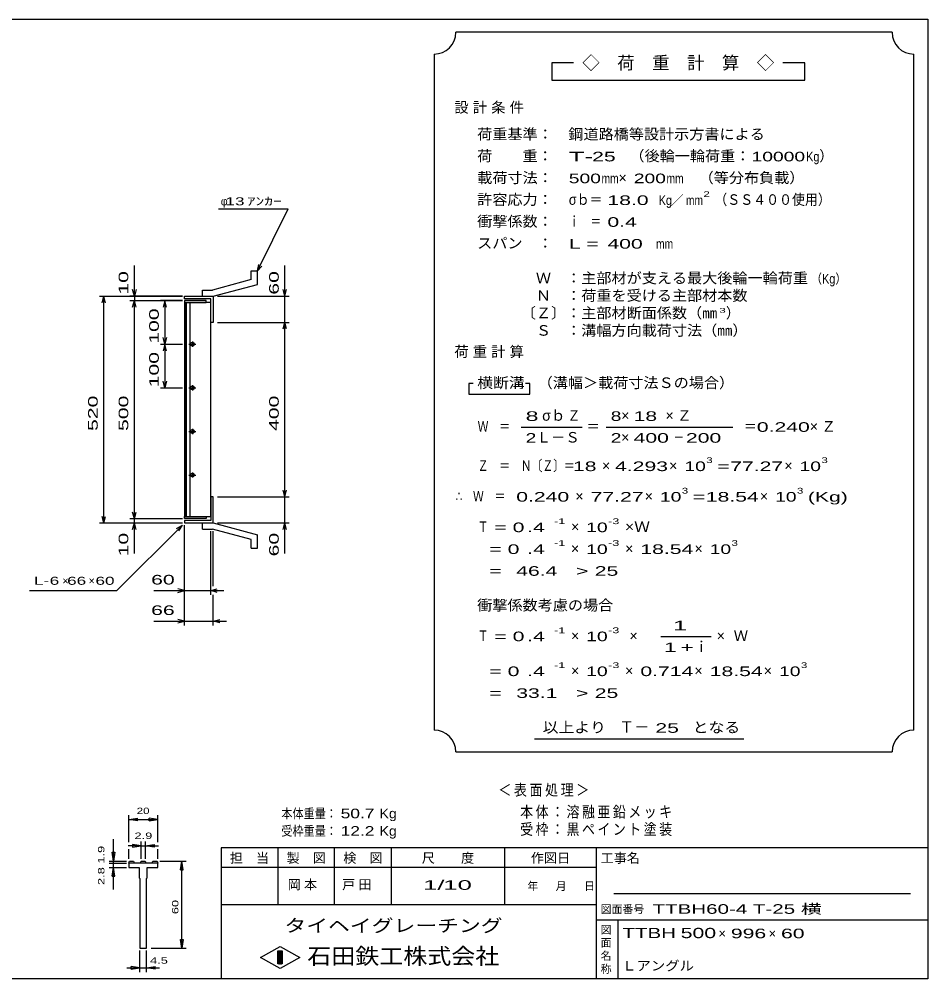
# Model space of a CAD drawing. Units: millimetres, scale not verified. Extents: x -1820 to 1731, y -1282 to 1054.
# Drawn here: x -352 to 1731, y -1146 to 1054 of the extents above; entities that cross this region are included whole.
import ezdxf
from ezdxf.enums import TextEntityAlignment as Align

# ---------------------------------------------------------------- set-up
doc = ezdxf.new("R2010")
doc.units = ezdxf.units.MM
doc.header["$LTSCALE"] = 10
for name, color, linetype, lineweight in [('0_2', 150, 'Continuous', 25), ('16', 3, 'Continuous', 25), ('19', 6, 'Continuous', 25), ('22', 2, 'Continuous', 25), ('32', 4, 'Continuous', 25)]:
    doc.layers.add(name, color=color, linetype=linetype, lineweight=lineweight)
doc.styles.add('ベクトル', font='')
doc.styles.get('ベクトル').set_extended_font_data('ベクトル')

msp = doc.modelspace()

# ---------------------------------------------------------------- linework, layer by layer
at = {"layer": '0_2'}
for p, q in [((-1729, 1053.5), (1731, 1053.5)), ((1731, 1053.5), (1731, -1146.5)), ((1731, -846.5), (111, -846.5)), ((111, -846.5), (111, -1146.5)), ((241, -846.5), (241, -976.5)), ((371, -976.5), (371, -846.5)), ((501, -846.5), (501, -976.5)), ((761, -976.5), (761, -846.5)), ((971, -846.5), (971, -1146.5)), ((971, -891.5), (111, -891.5)), ((1691, -951.5), (1011, -951.5)), ((111, -976.5), (971, -976.5)), ((971, -1011.5), (1731, -1011.5)), ((1021, -1146.5), (1021, -1011.5)), ((201, -1097.5), (246, -1072.5)), ((246, -1072.5), (291, -1097.5)), ((246, -1122.5), (201, -1097.5)), ((241, -1082.5), (251, -1082.5)), ((241, -1112.5), (241, -1082.5)), ((241, -1082.5), (243, -1082.5)), ((243, -1082.5), (243, -1112.5)), ((245, -1112.5), (245, -1082.5)), ((245, -1082.5), (247, -1082.5)), ((291, -1097.5), (246, -1122.5)), ((247, -1082.5), (247, -1112.5)), ((249, -1112.5), (249, -1082.5)), ((249, -1082.5), (251, -1082.5)), ((251, -1082.5), (251, -1112.5)), ((251, -1082.5), (251, -1112.5)), ((251, -1112.5), (241, -1112.5)), ((243, -1112.5), (245, -1112.5)), ((247, -1112.5), (249, -1112.5)), ((1731, -1146.5), (-1729, -1146.5))]:
    msp.add_line(p, q, dxfattribs=at)
at = {"layer": '16'}
for p, q in [((77, 408.5), (27, 408.5)), ((27, 408.5), (27, 404)), ((27, 404), (77, 404)), ((27, 404), (27, -87)), ((87, 404), (27, 404)), ((28.5, 404), (28.5, -87)), ((31.5, -87), (31.5, 404)), ((39, 404), (39, -87)), ((77, 404), (77, 408.5)), ((87, -87), (87, 404)), ((37, 308.5), (53, 308.5)), ((47, 311.5), (43, 311.5)), ((45, 314.5), (45, 302.5)), ((43, 305.5), (47, 305.5)), ((37, 208.5), (53, 208.5)), ((47, 211.5), (43, 211.5)), ((43, 205.5), (47, 205.5)), ((45, 214.5), (45, 202.5)), ((47, 111.5), (43, 111.5)), ((45, 114.5), (45, 102.5)), ((37, 108.5), (53, 108.5)), ((43, 105.5), (47, 105.5)), ((37, 8.5), (53, 8.5)), ((47, 11.5), (43, 11.5)), ((43, 5.5), (47, 5.5)), ((45, 14.5), (45, 2.5)), ((27, -87), (77, -87)), ((27, -91.5), (27, -87)), ((27, -87), (87, -87)), ((77, -87), (77, -91.5)), ((77, -91.5), (27, -91.5))]:
    msp.add_line(p, q, dxfattribs=at)
for centre, radius, start, end in [((43, 308.5), 3, 90, 270), ((45, 308.5), 4, 46.6, 133.4), ((47, 308.5), 3, 270, 90), ((45, 308.5), 4, 226.6, 313.4), ((43, 208.5), 3, 90, 270), ((45, 208.5), 4, 46.6, 133.4), ((45, 208.5), 4, 226.6, 313.4), ((47, 208.5), 3, 270, 90), ((43, 108.5), 3, 90, 270), ((45, 108.5), 4, 46.6, 133.4), ((47, 108.5), 3, 270, 90), ((45, 108.5), 4, 226.6, 313.4), ((43, 8.5), 3, 90, 270), ((45, 8.5), 4, 46.6, 133.4), ((45, 8.5), 4, 226.6, 313.4), ((47, 8.5), 3, 270, 90)]:
    msp.add_arc(centre, radius, start, end, dxfattribs=at)
at = {"layer": '19'}
for p, q in [((180, 476.5), (194, 476.5)), ((180, 456.5), (180, 476.5)), ((194, 445.5), (194, 476.5)), ((180, 456.5), (91, 432.5)), ((93, 418.5), (194, 445.5)), ((27, 412.5), (27, 418.5)), ((27, 418.5), (92, 418.5)), ((68, 432.5), (91, 432.5)), ((68, 418.5), (68, 432.5)), ((68, 418.5), (93, 418.5)), ((92, 418.5), (93, 417.5)), ((87, 412.5), (27, 412.5)), ((87, 358.5), (87, 412.5)), ((93, 417.5), (93, 358.5)), ((93, 358.5), (87, 358.5)), ((93, -41.5), (87, -41.5)), ((87, -41.5), (87, -95.5)), ((93, -100.5), (93, -41.5)), ((27, -95.5), (27, -101.5)), ((87, -95.5), (27, -95.5)), ((27, -101.5), (92, -101.5)), ((68, -101.5), (93, -101.5)), ((68, -115.5), (68, -101.5)), ((92, -101.5), (93, -100.5)), ((93, -101.5), (194, -128.5)), ((68, -115.5), (91, -115.5)), ((180, -139.5), (91, -115.5)), ((194, -159.5), (194, -128.5)), ((180, -159.5), (180, -139.5)), ((180, -159.5), (194, -159.5))]:
    msp.add_line(p, q, dxfattribs=at)
at = {"layer": '22', "color": 4}
for p, q in [((1649, 1023.5), (649, 1023.5)), ((599, 973.5), (599, -576.5)), ((1699, -576.5), (1699, 973.5)), ((919, 953.5), (869, 953.5)), ((869, 953.5), (869, 913.5)), ((1449, 953.5), (1399, 953.5)), ((1449, 913.5), (1449, 953.5)), ((869, 913.5), (1449, 913.5)), ((105, 618.5), (265, 618.5)), ((194, 476.5), (265, 618.5)), ((-88, 418.5), (-88, 488.5)), ((194, 476.5), (197, 491.1)), ((194, 476.5), (204, 487.5)), ((257, 418.5), (257, 488.5)), ((-168, 418.5), (22, 418.5)), ((-162, 403.5), (-158, 418.5)), ((-154, 403.5), (-158, 418.5)), ((-158, -101.5), (-158, 418.5)), ((22, 418.5), (-98, 418.5)), ((-88, 418.5), (-92, 433.5)), ((-84, 433.5), (-88, 418.5)), ((-88, 418.5), (-88, 408.5)), ((103, 418.5), (267, 418.5)), ((257, 418.5), (253, 433.5)), ((257, 418.5), (261, 433.5)), ((257, 358.5), (257, 418.5)), ((-98, 408.5), (22, 408.5)), ((-92, 393.5), (-88, 408.5)), ((-84, 393.5), (-88, 408.5)), ((-88, -91.5), (-88, 408.5)), ((22, 408.5), (-28, 408.5)), ((-18, 408.5), (-22, 393.5)), ((-14, 393.5), (-18, 408.5)), ((-18, 408.5), (-18, 308.5)), ((103, 358.5), (267, 358.5)), ((253, 343.5), (257, 358.5)), ((261, 343.5), (257, 358.5)), ((257, -41.5), (257, 358.5)), ((-28, 308.5), (22, 308.5)), ((-18, 308.5), (-22, 323.5)), ((-18, 308.5), (-22, 293.5)), ((-14, 323.5), (-18, 308.5)), ((-14, 293.5), (-18, 308.5)), ((-18, 308.5), (-18, 208.5)), ((-18, 208.5), (-22, 223.5)), ((-14, 223.5), (-18, 208.5)), ((-28, 208.5), (22, 208.5)), ((689, 218.5), (679, 218.5)), ((679, 218.5), (679, 193.5)), ((819, 218.5), (809, 218.5)), ((819, 193.5), (819, 218.5)), ((679, 193.5), (819, 193.5)), ((799, 118.5), (939, 118.5)), ((994, 118.5), (1284, 118.5)), ((103, -41.5), (267, -41.5)), ((257, -41.5), (253, -26.5)), ((257, -41.5), (261, -26.5)), ((257, -101.5), (257, -41.5)), ((-158, -101.5), (-162, -86.5)), ((-158, -101.5), (-154, -86.5)), ((-88, -91.5), (-92, -76.5)), ((-88, -91.5), (-84, -76.5)), ((-168, -101.5), (22, -101.5)), ((-128, -256.5), (22, -106.5)), ((-98, -91.5), (22, -91.5)), ((-98, -101.5), (22, -101.5)), ((-92, -116.5), (-88, -101.5)), ((-88, -101.5), (-88, -91.5)), ((-84, -116.5), (-88, -101.5)), ((-88, -171.5), (-88, -101.5)), ((9, -114.5), (22, -106.5)), ((14, -119.5), (22, -106.5)), ((27, -266.5), (27, -106.5)), ((27, -336.5), (27, -106.5)), ((103, -101.5), (267, -101.5)), ((253, -116.5), (257, -101.5)), ((261, -116.5), (257, -101.5)), ((257, -171.5), (257, -101.5)), ((87, -266.5), (87, -120.5)), ((93, -246.5), (93, -120.5)), ((-328, -256.5), (-128, -256.5)), ((-43, -256.5), (27, -256.5)), ((27, -256.5), (12, -252.5)), ((12, -260.5), (27, -256.5)), ((27, -256.5), (87, -256.5)), ((87, -256.5), (102, -252.5)), ((102, -260.5), (87, -256.5)), ((87, -256.5), (117, -256.5)), ((93, -336.5), (93, -266.5)), ((-43, -326.5), (27, -326.5)), ((27, -326.5), (12, -322.5)), ((12, -330.5), (27, -326.5)), ((27, -326.5), (93, -326.5)), ((93, -326.5), (108, -322.5)), ((108, -330.5), (93, -326.5)), ((93, -326.5), (123, -326.5)), ((1119, -361.5), (1234, -361.5)), ((829, -596.5), (1309, -596.5)), ((649, -626.5), (1649, -626.5))]:
    msp.add_line(p, q, dxfattribs=at)
for centre, start, end in [((599, 1023.5), 270, 0), ((1699, 1023.5), 180, 270), ((599, -626.5), 0, 90), ((1699, -626.5), 90, 180)]:
    msp.add_arc(centre, 50, start, end, dxfattribs=at)
at = {"layer": '32'}
for p, q in [((-101, -833.5), (-101, -771.5)), ((-101, -781.5), (-81, -778.5)), ((-81, -784.5), (-101, -781.5)), ((-101, -781.5), (-34.33, -781.5)), ((-81, -784.5), (-81, -778.5)), ((-34.33, -781.5), (-54.33, -778.5)), ((-54.33, -784.5), (-54.33, -778.5)), ((-54.33, -784.5), (-34.33, -781.5)), ((-34.33, -833.5), (-34.33, -771.5)), ((-136, -876.5), (-136, -826.5)), ((-72.5, -871.5), (-72.5, -831.5)), ((-62.83, -831.5), (-62.83, -871.5)), ((-136, -876.5), (-139, -856.5)), ((-139, -856.5), (-133, -856.5)), ((-133, -856.5), (-136, -876.5)), ((-72.5, -841.5), (-102.5, -841.5)), ((-101, -871.5), (-101, -849.5)), ((-72.5, -841.5), (-92.5, -838.5)), ((-92.5, -838.5), (-92.5, -844.5)), ((-92.5, -844.5), (-72.5, -841.5)), ((-72.5, -841.5), (-62.83, -841.5)), ((-62.83, -841.5), (-42.83, -838.5)), ((-42.83, -844.5), (-62.83, -841.5)), ((-62.83, -841.5), (-32.83, -841.5)), ((-42.83, -838.5), (-42.83, -844.5)), ((-34.33, -871.5), (-34.33, -849.5)), ((-146, -876.5), (-106, -876.5)), ((-136, -891.5), (-136, -876.5)), ((-101, -881.5), (-99.33, -876.5)), ((-99.33, -876.5), (-89.67, -876.5)), ((-89.67, -876.5), (-88, -881.5)), ((-74.17, -881.5), (-72.5, -876.5)), ((-72.5, -876.5), (-62.83, -876.5)), ((-62.83, -876.5), (-61.17, -881.5)), ((-47.33, -881.5), (-45.67, -876.5)), ((-45.67, -876.5), (-36, -876.5)), ((-36, -876.5), (-34.33, -881.5)), ((-29.33, -876.5), (30.67, -876.5)), ((17.67, -896.5), (20.67, -876.5)), ((23.67, -896.5), (20.67, -876.5)), ((20.67, -1076.5), (20.67, -876.5)), ((-146, -881.5), (-106, -881.5)), ((-146, -891.5), (-106, -891.5)), ((-139, -911.5), (-136, -891.5)), ((-133, -911.5), (-136, -891.5)), ((-136, -941.5), (-136, -891.5)), ((-101, -881.5), (-101, -891.5)), ((-34.33, -881.5), (-101, -881.5)), ((-101, -891.5), (-76.83, -891.5)), ((-76.83, -891.5), (-76.83, -914.83)), ((-58.5, -914.83), (-58.5, -891.5)), ((-58.5, -891.5), (-34.33, -891.5)), ((-34.33, -891.5), (-34.33, -881.5)), ((17.67, -896.5), (23.67, -896.5)), ((-139, -911.5), (-133, -911.5)), ((-76.83, -914.83), (-75.17, -916.5)), ((-75.17, -916.5), (-75.17, -1076.5)), ((-60.17, -916.5), (-58.5, -914.83)), ((-60.17, -1076.5), (-60.17, -916.5)), ((-75.17, -1076.5), (-60.17, -1076.5)), ((-49.33, -1076.5), (30.67, -1076.5)), ((20.67, -1076.5), (17.67, -1056.5)), ((17.67, -1056.5), (23.67, -1056.5)), ((23.67, -1056.5), (20.67, -1076.5)), ((-75.17, -1131.5), (-75.17, -1081.5)), ((-60.17, -1131.5), (-60.17, -1081.5)), ((-105.17, -1121.5), (-75.17, -1121.5)), ((-75.17, -1121.5), (-95.17, -1118.5)), ((-95.17, -1124.5), (-95.17, -1118.5)), ((-95.17, -1124.5), (-75.17, -1121.5)), ((-75.17, -1121.5), (-60.17, -1121.5)), ((-60.17, -1121.5), (-40.17, -1118.5)), ((-40.17, -1124.5), (-60.17, -1121.5)), ((-60.17, -1121.5), (-30.17, -1121.5)), ((-40.17, -1124.5), (-40.17, -1118.5))]:
    msp.add_line(p, q, dxfattribs=at)
msp.add_circle((-136, -881.5), 1, dxfattribs=at)

# ---------------------------------------------------------------- texts
at = {"layer": '0_2', "style": 'ベクトル'}
for s, height, p in [('担\u3000当', 21.99, (131, -869.5)), ('製\u3000図', 21.99, (261, -869.5)), ('検\u3000図', 21.99, (391, -869.5)), ('尺\u3000\u3000度', 21.99, (571, -869.5)), ('作図日', 21.99, (821, -869.5)), ('工事名', 21.99, (981, -869.5)), ('年', 18.33, (813, -934)), ('月', 18.33, (878, -934)), ('日', 18.33, (943, -934)), ('図面番号', 18.33, (981, -987)), ('図', 18.33, (981, -1034)), ('面', 18.33, (981, -1064)), ('名', 18.33, (981, -1094)), ('称', 18.33, (981, -1124))]:
    msp.add_text(s, height=height, dxfattribs=at).set_placement(p, align=Align.MIDDLE_LEFT)
at = {"layer": '0_2', "color": 222, "style": 'ベクトル'}
for s, height, width, p in [('タイヘイグレーチング', 29.33, 1.25, (256, -1024.5)), ('石田鉄工株式会社', 36.66, 1.1, (308.5, -1094.5))]:
    msp.add_text(s, height=height, dxfattribs=dict(at, width=width)).set_placement(p, align=Align.MIDDLE_LEFT)
at = {"layer": '22', "style": 'ベクトル'}
for s, height, p in [('◇\u3000荷\u3000重\u3000計\u3000算\u3000◇', 29.33, (939, 953.5)), ('）', 24.19, (1482, 740)), ('×', 24.19, (1022, 690)), ('φ', 18.33, (110, 636)), ('／', 21.99, (1141.5, 638.5)), ('）', 24.19, (1268, 380)), ('σｂ', 24.19, (847, 145)), ('×', 24.19, (1028, 145)), ('Ｌ－Ｓ', 24.19, (834, 95)), ('×', 24.19, (1028, 95)), ('×', 24.19, (984, 30)), ('×', 24.19, (1138, 30)), ('×', 24.19, (1402, 30)), ('×', 24.19, (923, -40)), ('×', 24.19, (1082, -40)), ('×', 24.19, (1346, -40)), ('×', 24.19, (913, -110)), ('×', 24.19, (913, -160)), ('×', 24.19, (1037, -160)), ('×', 24.19, (1196, -160)), ('×', 18.33, (-253, -234)), ('×', 18.33, (-193, -234)), ('Ｗ', 24.19, (1286, -360)), ('×', 24.19, (913, -360)), ('×', 24.19, (1047, -360)), ('ｉ', 24.19, (1195.5, -385)), ('×', 24.19, (1247, -360)), ('×', 24.19, (913, -440)), ('×', 24.19, (1037, -440)), ('×', 24.19, (1196, -440)), ('×', 24.19, (1355, -440)), ('Ｔ－', 25.66, (1023, -569)), ('×', 21.99, (1251, -1042.5)), ('×', 21.99, (1366, -1042.5))]:
    msp.add_text(s, height=height, dxfattribs=at).set_placement(p, align=Align.MIDDLE_LEFT)
for s, height, width, p in [('荷重基準：\u3000', 24.19, 1.05, (698, 790)), ('鋼道路橋等設計示方書による', 24.19, 1.05, (907, 790)), ('荷\u3000\u3000重：\u3000', 24.19, 1.05, (698, 740)), ('T-', 21.99, 2, (908, 738.5)), (' 25 ', 21.99, 1.65, (948, 738.5)), ('（後輪一輪荷重：', 24.19, 1.05, (1047, 740)), ('10000', 21.99, 1.5, (1327, 738.5)), ('Kg', 21.99, 0.85, (1452, 738.5)), ('載荷寸法：\u3000', 24.19, 1.05, (698, 690)), ('\u3000（等分布負載）', 24.19, 1.05, (1171, 690)), ('500', 21.99, 1.5, (908, 688.5)), ('mm', 21.99, 0.8, (983, 688.5)), ('200', 21.99, 1.5, (1057, 688.5)), ('mm', 21.99, 0.8, (1132, 688.5)), (' 13 ', 18.33, 1.6, (110, 636)), ('ｱﾝｶｰ', 18.33, 1.6, (170, 636)), ('許容応力：\u3000', 24.19, 1.05, (698, 640)), ('σｂ＝', 24.19, 0.9, (908, 640)), (' 18.0', 21.99, 1.65, (983, 638.5)), ('Kg', 21.99, 0.85, (1114, 638.5)), ('mm', 21.99, 0.8, (1176.5, 638.5)), ('2', 13.2, 1.5, (1216.5, 652.5)), ('（ＳＳ４００使用）', 24.19, 0.9, (1241.5, 640)), ('衝撃係数：\u3000', 24.19, 1.05, (698, 590)), ('ｉ\u3000＝', 24.19, 0.75, (908, 590)), (' 0.4', 21.99, 1.65, (983, 588.5)), ('スパン\u3000：\u3000', 24.19, 1.05, (698, 540)), ('L =', 21.99, 1.65, (908, 538.5)), (' 400 ', 21.99, 1.65, (983, 538.5)), ('mm', 21.99, 0.8, (1108, 538.5)), ('\u3000Ｗ\u3000：主部材が支える最大後輪一輪荷重', 24.19, 1.05, (798, 460)), ('（Kg）', 21.99, 0.85, (1463, 458.5)), ('\u3000Ｎ\u3000：荷重を受ける主部材本数', 24.19, 1.05, (798, 420)), ('〔Ｚ〕：主部材断面係数（㎜', 24.19, 1.05, (798, 380)), ('3', 11, 1.8, (1253, 386)), ('\u3000Ｓ\u3000：溝幅方向載荷寸法（㎜）', 24.19, 1.05, (798, 340)), ('横断溝', 24.19, 1.1, (698, 220)), ('\u3000（溝幅＞載荷寸法Ｓの場合）', 24.19, 1.05, (802, 220)), ('8', 21.99, 1.8, (809, 143.5)), ('Ｚ', 24.19, 0.9, (905, 145)), ('8', 21.99, 1.5, (1004, 143.5)), (' 18 ', 21.99, 1.65, (1043, 143.5)), ('Ｗ\u3000＝', 24.19, 0.75, (699, 120)), ('＝', 24.19, 0.9, (949, 120)), ('＝', 24.19, 0.9, (1309, 120)), ('0.240', 21.99, 1.65, (1339, 118.5)), ('2', 21.99, 1.5, (809, 93.5)), ('2', 21.99, 1.5, (1004, 93.5)), (' 400 ', 21.99, 1.65, (1043, 93.5)), ('－', 24.19, 0.75, (1148, 95)), (' 200 ', 21.99, 1.65, (1163, 93.5)), ('Ｚ\u3000＝\u3000Ｎ〔Ｚ〕＝', 24.19, 0.75, (699, 30)), ('3', 13.2, 1.5, (1223, 42.5)), ('3', 13.2, 1.5, (1487, 42.5)), (' 18 ', 21.99, 1.65, (904, 28.5)), ('4.293', 21.99, 1.65, (1014, 28.5)), ('10', 21.99, 1.5, (1173, 28.5)), ('=', 21.99, 1.7, (1248, 28.5)), ('77.27', 21.99, 1.65, (1278, 28.5)), ('10', 21.99, 1.5, (1437, 28.5)), ('3', 13.2, 1.5, (1167, -27.5)), ('3', 13.2, 1.5, (1431, -27.5)), ('∴\u3000Ｗ\u3000＝', 24.19, 0.75, (649, -40)), (' 0.240', 21.99, 1.65, (774, -41.5)), ('77.27', 21.99, 1.65, (958, -41.5)), ('10', 21.99, 1.5, (1117, -41.5)), ('=', 21.99, 1.7, (1192, -41.5)), ('18.54', 21.99, 1.65, (1222, -41.5)), ('10', 21.99, 1.5, (1381, -41.5)), ('(Kg)', 21.99, 1.65, (1456, -41.5)), ('Ｔ', 24.19, 0.75, (699, -110)), (' = 0', 21.99, 1.65, (724, -111.5)), (' .4 ', 21.99, 1.65, (799, -111.5)), ('-1', 13.2, 1.65, (874, -97.5)), ('10', 21.99, 1.5, (948, -111.5)), ('-3', 13.2, 1.65, (998, -97.5)), ('×Ｗ', 24.19, 1.1, (1037, -110)), ('  = 0', 21.99, 1.65, (699, -161.5)), (' .4 ', 21.99, 1.65, (799, -161.5)), ('-1', 13.2, 1.65, (874, -147.5)), ('10', 21.99, 1.5, (948, -161.5)), ('-3', 13.2, 1.65, (998, -147.5)), ('18.54', 21.99, 1.65, (1072, -161.5)), ('10', 21.99, 1.5, (1231, -161.5)), ('3', 13.2, 1.5, (1281, -147.5)), ('  =', 21.99, 1.65, (699, -211.5)), (' 46.4', 21.99, 1.65, (774, -211.5)), ('>', 21.99, 1.7, (924, -211.5)), (' 25 ', 21.99, 1.65, (954, -211.5)), ('L-', 18.33, 1.6, (-318, -234)), (' 6 ', 18.33, 1.6, (-293, -234)), (' 66 ', 18.33, 1.6, (-253, -234)), (' 60 ', 18.33, 1.6, (-188, -234)), (' 60 ', 21.99, 1.65, (-63, -231.5)), ('衝撃係数考慮の場合', 24.19, 1.05, (698, -290)), (' 66 ', 21.99, 1.65, (-63, -301.5)), ('Ｔ', 24.19, 0.75, (699, -360)), (' = 0', 21.99, 1.65, (724, -361.5)), (' .4 ', 21.99, 1.65, (799, -361.5)), ('-1', 13.2, 1.65, (874, -347.5)), ('10', 21.99, 1.5, (948, -361.5)), ('-3', 13.2, 1.65, (998, -347.5)), ('  = 0', 21.99, 1.65, (699, -441.5)), (' .4 ', 21.99, 1.65, (799, -441.5)), ('-1', 13.2, 1.65, (874, -427.5)), ('10', 21.99, 1.5, (948, -441.5)), ('-3', 13.2, 1.65, (998, -427.5)), ('0.714', 21.99, 1.65, (1072, -441.5)), ('18.54', 21.99, 1.65, (1231, -441.5)), ('10', 21.99, 1.5, (1390, -441.5)), ('3', 13.2, 1.5, (1440, -427.5)), (' 33.1', 21.99, 1.65, (774, -491.5)), ('>', 21.99, 1.7, (924, -491.5)), (' 25 ', 21.99, 1.65, (954, -491.5)), ('  =', 21.99, 1.65, (699, -491.5)), ('以上より\u3000', 24.19, 1.1, (848, -570)), (' 25 ', 21.99, 1.65, (1093, -571.5)), ('となる', 24.19, 1.1, (1192, -570)), ('本体重量：', 21.99, 0.85, (249, -767.5)), (' 50.7', 21.99, 1.35, (374, -767.5)), ('Kg', 21.99, 1.1, (474, -767.5)), ('受枠重量：', 21.99, 0.85, (249, -807.5)), (' 12.2', 21.99, 1.35, (374, -807.5)), ('Kg', 21.99, 1.1, (474, -807.5)), ('1/', 21.99, 2, (574, -931.5)), (' 10 ', 21.99, 2, (604, -931.5)), ('TTBH60-4 T-25 横         ', 21.99, 1.6, (1100, -986.5)), ('TTBH', 23.46, 1.5, (1031, -1041.5)), (' 500 ', 23.46, 1.55, (1151, -1041.5)), (' 996 ', 21.99, 1.65, (1266, -1042.5)), (' 60 ', 21.99, 1.65, (1381, -1042.5)), ('Ｌアングル', 21.99, 1.1, (1030, -1116.5))]:
    msp.add_text(s, height=height, dxfattribs=dict(at, width=width)).set_placement(p, align=Align.MIDDLE_LEFT)
at = {"layer": '22', "style": 'ベクトル', "width": 1.65}
for s, p in [(' 10 ', (-113, 408.5)), (' 60 ', (232, 408.5)), (' 100 ', (-43, 296)), (' 100 ', (-43, 196)), (' 520 ', (-183, 96)), (' 500 ', (-113, 96)), (' 400 ', (232, 96)), (' 10 ', (-113, -191.5)), (' 60 ', (232, -191.5))]:
    msp.add_text(s, height=21.99, rotation=90, dxfattribs=at).set_placement(p, align=Align.MIDDLE_LEFT)
at = {"layer": '22', "attachment_point": 4, "style": 'ベクトル'}
for s, insert, char_height in [('\\T1.28;設計条件', (645.5, 850), 24.19), ('\\T1.28;荷重計算', (645.5, 290), 24.19), ('\\T1.42;×Ｚ', (1129.5, 145), 24.19), ('\\T1.42;×Ｚ', (1460.5, 120), 24.19), ('\\T1.25;\\W2;\\~1\\~', (1126.5, -336.5), 21.99), ('\\T1.33;\\W1.75;1+', (1126.5, -386.5), 21.99), ('\\T1.2;\\W0.85;＜表面処理＞', (746.5, -715), 25.66), ('\\T1.19;\\W0.85;本体：溶融亜鉛メッキ', (796.5, -765), 25.66), ('\\T1.19;\\W0.85;受枠：黒ペイント塗装', (796.5, -805), 25.66), ('\\T1.25;岡本\u3000', (263.5, -931.5), 21.99), ('\\T1.25;戸田\u3000', (388.5, -931.5), 21.99)]:
    msp.add_mtext(s, dxfattribs=dict(at, insert=insert, char_height=char_height))
at = {"layer": '32', "color": 2, "style": 'ベクトル'}
for s, width, p in [('20', 1.35, (-82.67, -761.5)), ('2.9', 1.5, (-87.67, -818.5)), (' 4.5 ', 1.5, (-60.17, -1104.5))]:
    msp.add_text(s, height=14.66, dxfattribs=dict(at, width=width)).set_placement(p, align=Align.MIDDLE_LEFT)
at = {"layer": '32', "color": 2, "style": 'ベクトル', "width": 1.5}
for s, p in [('2.8 1.9', (-164, -931.5)), (' 60 ', (5.67, -1006.5))]:
    msp.add_text(s, height=14.66, rotation=90, dxfattribs=at).set_placement(p, align=Align.MIDDLE_LEFT)

doc.saveas('drawing.dxf')
